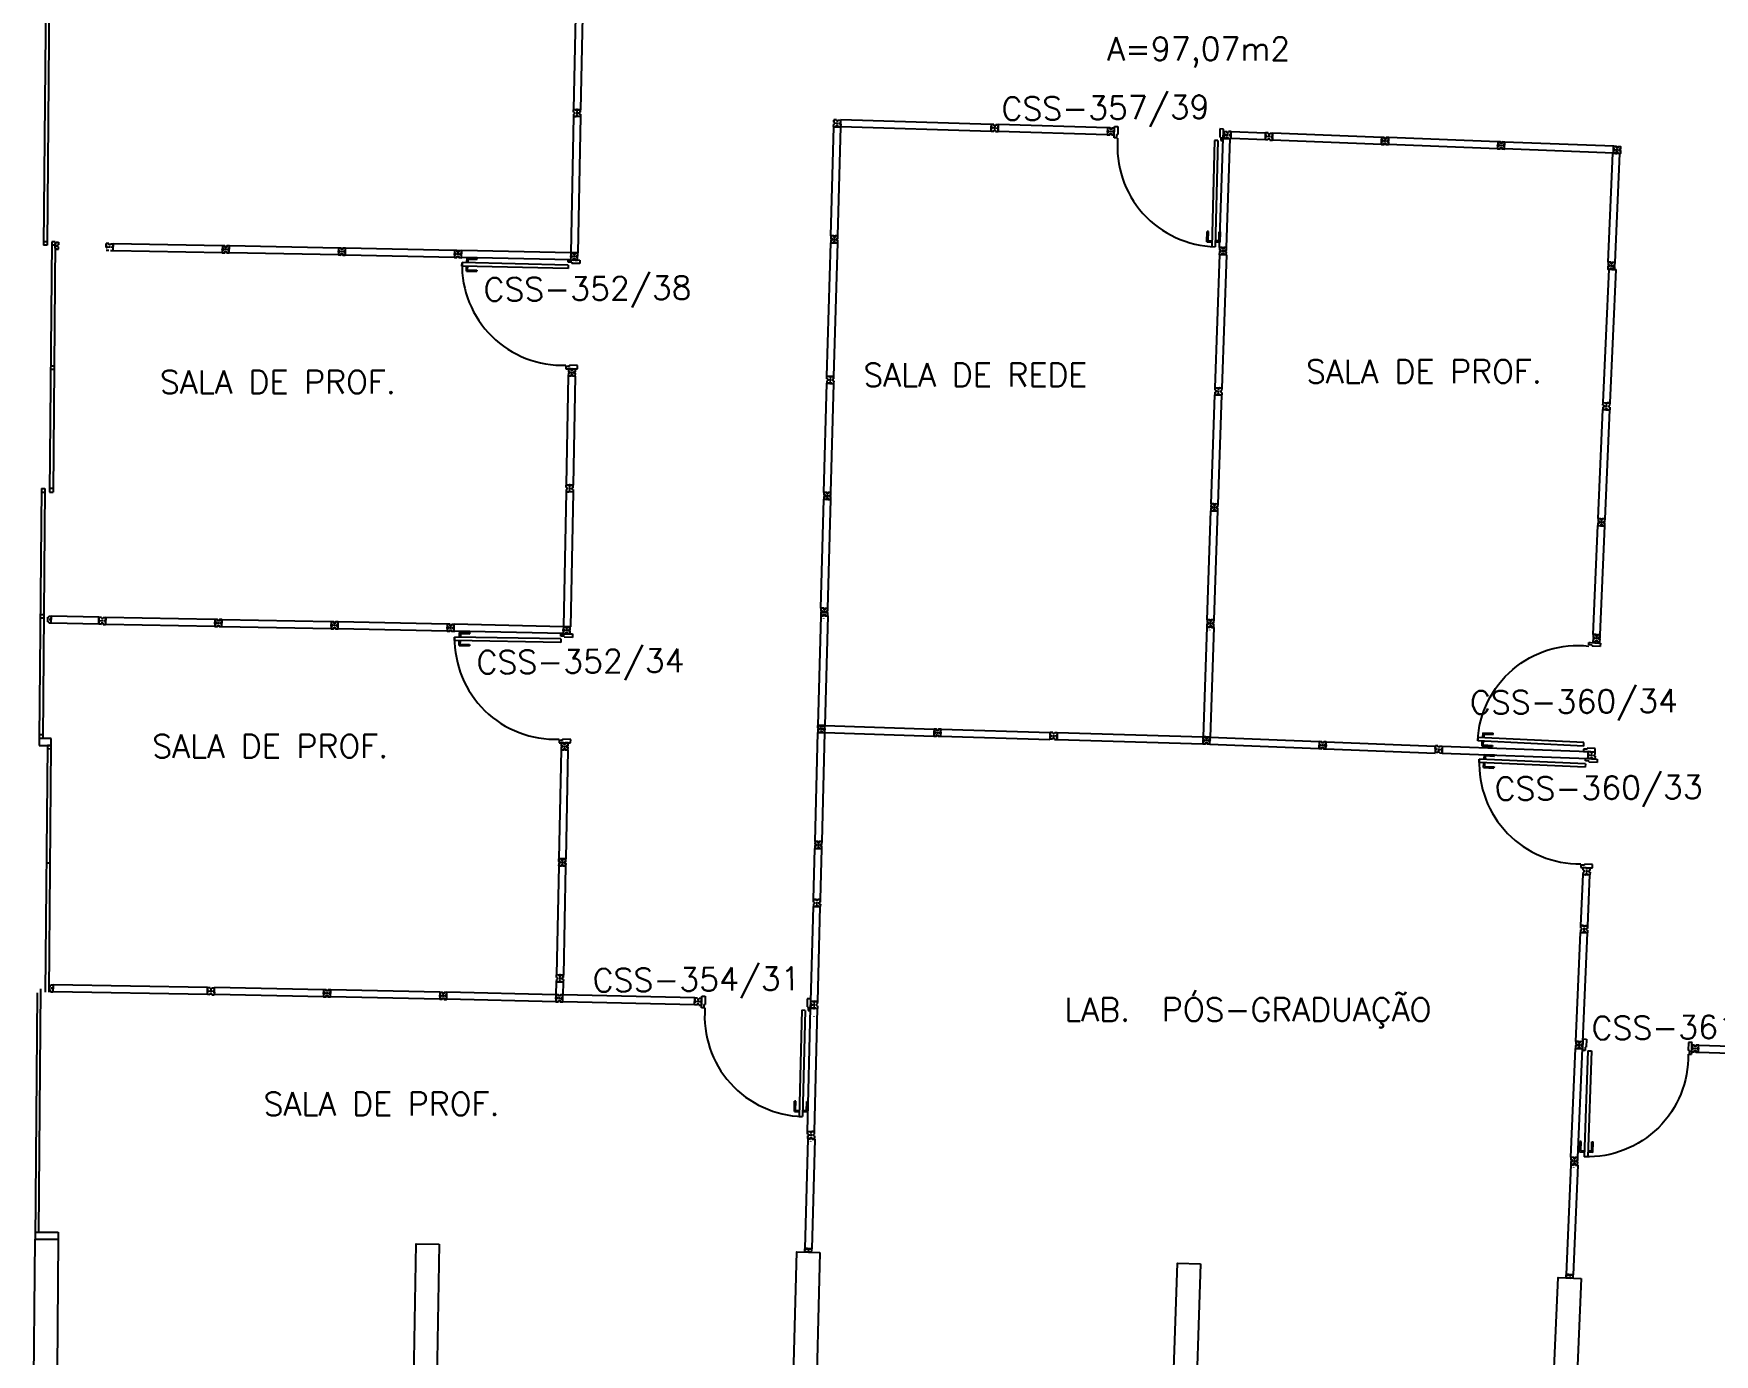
# Model space of a CAD drawing. Extents: x -152 to 150, y 325 to 437.
# Drawn here: x 3.63 to 18.11, y 384.86 to 396.24 of the extents above; entities that cross this region are included whole.
import ezdxf
from ezdxf.enums import TextEntityAlignment as Align

# ---------------------------------------------------------------- set-up
doc = ezdxf.new("R2010")
doc.units = 0
doc.header["$LTSCALE"] = 0.01
doc.header["$MEASUREMENT"] = 0
doc.layers.get('0').update_dxf_attribs({"linetype": 'CONTINUOUS'})
for name, color, linetype in [('AREA', 2, 'CONTINUOUS'), ('DIV', 2, 'CONTINUOUS'), ('ESQ', 1, 'CONTINUOUS'), ('ESTR', 3, 'CONTINUOUS'), ('TEXTO', 2, 'CONTINUOUS'), ('TEXTO-ENDEREÇO', 2, 'CONTINUOUS')]:
    doc.layers.add(name, color=color, linetype=linetype)
doc.styles.add('UNB-100', font='simplex.shx', dxfattribs={"height": 3})
doc.styles.add('UNB-100-1', font='simplex.shx', dxfattribs={"height": 0.2})

# ---------------------------------------------------------------- blocks, each defined once
blk = doc.blocks.new('PILAR-SSC')
blk.add_lwpolyline([(0.203, -42.962), (0.203, -44.462), (0.003, -44.462), (0.003, -42.962)], close=True)
blk = doc.blocks.new('DIVMT-SSC')
for p, q in [((0, 0.005), (0, -0.005)), ((0, -0.005), (0, 0.005)), ((-0.03, -0.03), (-0.03, -0.97)), ((0.006, -0.03), (-0.006, -0.03)), ((-0.005, 0), (0.005, 0)), ((0.005, 0), (-0.005, 0)), ((0.006, -0.02), (0.006, -0.03)), ((0.03, -0.03), (0.03, -0.97)), ((0.03, -0.97), (-0.03, -0.97)), ((-0.006, -0.98), (-0.006, -0.97)), ((-0.006, -0.98), (0.006, -0.98)), ((0.006, -1.001), (-0.006, -1.001)), ((0.005, -0.97), (-0.005, -0.97)), ((0, -0.994), (0, -1.007)), ((0.006, -0.98), (0.006, -0.97)), ((0, -1.02), (0, -1.021))]:
    blk.add_line(p, q)
blk.add_lwpolyline([(0.006, -0.02), (-0.006, -0.02), (0.006, -0.02), (0.006, -0.03), (0.03, -0.03), (0.03, -0.008), (0.02, -0.008), (0.02, 0.008), (0.03, 0.008), (0.03, 0.03), (0.006, 0.03), (0.006, 0.02), (-0.006, 0.02), (-0.006, 0.03), (-0.03, 0.03), (-0.03, 0.008), (-0.02, 0.008), (-0.02, -0.008), (-0.03, -0.008), (-0.03, -0.03), (-0.006, -0.03), (-0.006, -0.02), (-0.006, -0.03)])
blk = doc.blocks.new('ESQCE-SSC')
for p, q in [((0, -4.256), (0, -6.443)), ((0.03, -4.316), (0.03, -6.443)), ((0.03, -6.413), (0, -6.413)), ((0.03, -6.443), (0, -6.443)), ((0.1, -6.413), (0.07, -6.413)), ((0.07, -6.413), (0.07, -8.571)), ((0.1, -6.443), (0.07, -6.443)), ((0.1, -6.413), (0.1, -8.571)), ((0.1, -7.485), (0.07, -7.485)), ((0.1, -7.515), (0.07, -7.515)), ((0, -8.541), (0.03, -8.541)), ((0, -8.541), (0, -10.694)), ((0.03, -8.541), (0.03, -10.694)), ((0.1, -8.541), (0.07, -8.541)), ((0, -8.571), (0.03, -8.571)), ((0.07, -8.571), (0.1, -8.571)), ((0.03, -9.628), (0, -9.628)), ((0.03, -9.658), (0, -9.658)), ((0.03, -10.664), (0, -10.664)), ((0.102, -10.694), (0, -10.694)), ((0, -10.694), (0, -10.755)), ((0.03, -10.694), (0, -10.694)), ((0.102, -10.755), (0.102, -10.694)), ((0, -10.755), (0.102, -10.755)), ((0.1, -10.755), (0.07, -10.755)), ((0.07, -10.755), (0.07, -12.882)), ((0.1, -10.785), (0.07, -10.785)), ((0.1, -10.755), (0.1, -12.882)), ((0.1, -11.77), (0.07, -11.77)), ((0.03, -12.852), (0.03, -14.95)), ((0, -12.887), (0, -15.019)), ((0, -14.95), (0.2, -14.95)), ((0.2, -14.95), (0.2, -15.019))]:
    blk.add_line(p, q)
blk = doc.blocks.new('MTINI-SSC')
for p, q in [((-0.03, 0.008), (-0.03, 0.028)), ((-0.03, 0.028), (-0.008, 0.028)), ((-0.03, 0.008), (-0.02, 0.008)), ((-0.02, 0), (-0.02, 0.008)), ((-0.001, 0), (-0.02, 0)), ((-0.008, 0.019), (-0.008, 0.028)), ((0.008, 0.019), (-0.008, 0.019)), ((0.005, 0), (-0.005, 0)), ((0.02, 0), (-0.001, 0)), ((0, -0.005), (0, 0.005)), ((0.008, 0.019), (0.008, 0.028)), ((0.03, 0.028), (0.008, 0.028)), ((0.03, 0.008), (0.02, 0.008)), ((0.02, 0), (0.02, 0.008)), ((0.03, 0.008), (0.03, 0.028))]:
    blk.add_line(p, q)
blk = doc.blocks.new('PDV2D-SSC')
for p, q in [((-0.148, 0.925), (-0.108, 0.925)), ((-0.148, 0.925), (-0.148, 0.835)), ((-0.138, 0.915), (-0.108, 0.915)), ((-0.138, 0.915), (-0.138, 0.835)), ((-0.106, 0.965), (-0.076, 0.965)), ((-0.106, 0.05), (-0.106, 0.965)), ((-0.076, 0.05), (-0.076, 0.965)), ((-0.034, 0.925), (-0.074, 0.925)), ((-0.044, 0.915), (-0.074, 0.915)), ((-0.044, 0.915), (-0.044, 0.835)), ((-0.034, 0.925), (-0.034, 0.835)), ((-0.138, 0.835), (-0.148, 0.835)), ((-0.044, 0.835), (-0.034, 0.835)), ((-0.95, 0.05), (-0.97, 0.05)), ((-0.97, 0.05), (-0.97, 0.035)), ((-0.97, 0.035), (-0.97, -0.035)), ((-0.95, 0.02), (-0.95, 0.05)), ((-0.95, 0.02), (-0.94, 0.02)), ((-0.94, -0.05), (-0.94, 0.02)), ((-0.076, 0.05), (-0.106, 0.05)), ((-0.051, 0.02), (-0.061, 0.02)), ((-0.061, -0.05), (-0.061, 0.02)), ((-0.051, 0.05), (-0.031, 0.05)), ((-0.051, 0.02), (-0.051, 0.05)), ((-0.031, 0.05), (-0.031, -0.05)), ((-0.97, -0.035), (-0.97, -0.05)), ((-0.97, -0.05), (-0.94, -0.05)), ((-0.031, -0.05), (-0.061, -0.05))]:
    blk.add_line(p, q)
at = {"color": 1}
blk.add_arc((-0.076, 0.1), 0.865, 90, 183.3214, dxfattribs=at)
blk = doc.blocks.new('PDV2E-SSC')
at = {"layer": 'DIV'}
for p, q in [((0.034, 0.925), (0.034, 0.835)), ((0.034, 0.925), (0.074, 0.925)), ((0.044, 0.915), (0.044, 0.835)), ((0.044, 0.915), (0.074, 0.915)), ((0.076, 0.05), (0.076, 0.965)), ((0.106, 0.965), (0.076, 0.965)), ((0.106, 0.05), (0.106, 0.965)), ((0.148, 0.925), (0.108, 0.925)), ((0.138, 0.915), (0.108, 0.915)), ((0.138, 0.915), (0.138, 0.835)), ((0.148, 0.925), (0.148, 0.835)), ((0.044, 0.835), (0.034, 0.835)), ((0.138, 0.835), (0.148, 0.835)), ((0.031, 0.05), (0.031, -0.05)), ((0.051, 0.05), (0.031, 0.05)), ((0.051, 0.02), (0.051, 0.05)), ((0.051, 0.02), (0.061, 0.02)), ((0.061, -0.05), (0.061, 0.02)), ((0.076, 0.05), (0.106, 0.05)), ((0.95, 0.02), (0.94, 0.02)), ((0.94, -0.05), (0.94, 0.02)), ((0.95, 0.02), (0.95, 0.05)), ((0.95, 0.05), (0.97, 0.05)), ((0.97, 0.05), (0.97, 0.035)), ((0.97, 0.035), (0.97, -0.035)), ((0.031, -0.05), (0.061, -0.05)), ((0.97, -0.05), (0.94, -0.05)), ((0.97, -0.035), (0.97, -0.05))]:
    blk.add_line(p, q, dxfattribs=at)
at = {"layer": 'DIV', "color": 1}
blk.add_arc((0.076, 0.1), 0.865, 356.6786, 90, dxfattribs=at)
blk = doc.blocks.new('DIVINI-SSC')
for p, q in [((-0.02, 0), (-0.02, -0.008)), ((-0.02, 0), (0.001, 0)), ((-0.005, 0), (0.005, 0)), ((0, 0.005), (0, -0.005)), ((0.001, 0), (0.02, 0)), ((-0.03, -0.008), (-0.02, -0.008)), ((-0.03, -0.008), (-0.03, -0.028)), ((-0.03, -0.028), (-0.008, -0.028)), ((-0.03, -0.03), (0.03, -0.03)), ((-0.03, -0.975), (-0.03, -0.03)), ((-0.009, -0.03), (-0.027, -0.03)), ((-0.008, -0.019), (0.008, -0.019)), ((-0.008, -0.019), (-0.008, -0.028)), ((-0.006, -0.021), (-0.006, -0.03)), ((0.006, -0.021), (-0.006, -0.021)), ((-0.006, -0.023), (-0.006, -0.027)), ((-0.004, -0.021), (0.004, -0.021)), ((0.006, -0.021), (0.006, -0.03)), ((0.006, -0.023), (0.006, -0.027)), ((0.008, -0.019), (0.008, -0.028)), ((0.03, -0.028), (0.008, -0.028)), ((0.009, -0.03), (0.027, -0.03)), ((0.02, 0), (0.02, -0.008)), ((0.03, -0.008), (0.02, -0.008)), ((0.03, -0.008), (0.03, -0.028)), ((0.03, -0.975), (0.03, -0.03)), ((-0.03, -0.975), (0.03, -0.975)), ((-0.009, -0.975), (-0.027, -0.975)), ((-0.006, -0.985), (-0.006, -0.975)), ((0.006, -0.985), (-0.006, -0.985)), ((0.006, -1.01), (-0.006, -1.01)), ((0, -0.985), (0, -0.988)), ((0, -1.003), (0, -1.018)), ((0.004, -0.951), (0.004, -0.953)), ((0.006, -0.985), (0.006, -0.975)), ((0.03, -0.975), (0.009, -0.975)), ((0.009, -0.975), (0.027, -0.975))]:
    blk.add_line(p, q)
blk = doc.blocks.new('MTT-SSC')
for p, q in [((-0.006, 0.03), (-0.03, 0.03)), ((-0.03, 0.008), (-0.03, 0.03)), ((-0.03, 0.008), (-0.02, 0.008)), ((-0.02, -0.008), (-0.02, 0.008)), ((-0.006, 0.0205), (-0.006, 0.03)), ((0.006, 0.0205), (-0.006, 0.0205)), ((0.0051, 0), (-0.0051, 0)), ((-0.0051, 0), (0.0051, 0)), ((0, -0.0051), (0, 0.0051)), ((0, 0.0051), (0, -0.0051)), ((0.006, 0.0205), (0.006, 0.03)), ((0.006, 0.03), (0.03, 0.03)), ((0.02, -0.008), (0.02, 0.008)), ((0.03, 0.008), (0.02, 0.008)), ((0.03, 0.008), (0.03, 0.03)), ((-0.03, -0.008), (-0.02, -0.008)), ((-0.03, -0.008), (-0.03, -0.03)), ((-0.03, -0.03), (-0.006, -0.03)), ((-0.03, -0.03), (-0.009, -0.03)), ((-0.009, -0.03), (-0.027, -0.03)), ((-0.006, -0.0205), (-0.006, -0.03)), ((-0.006, -0.0205), (-0.006, -0.03)), ((0.006, -0.0205), (-0.006, -0.0205)), ((-0.006, -0.0205), (0.006, -0.0205)), ((0.006, -0.0205), (0.006, -0.03)), ((0.006, -0.0205), (0.006, -0.03)), ((0.03, -0.03), (0.006, -0.03)), ((0.03, -0.008), (0.02, -0.008)), ((0.03, -0.008), (0.03, -0.03))]:
    blk.add_line(p, q)
blk = doc.blocks.new('MDIVMT-SSC')
for p, q in [((-0.03, 0.03), (-0.03, 0.006)), ((-0.008, 0.03), (-0.03, 0.03)), ((-0.0185, 0.006), (-0.03, 0.006)), ((-0.0185, -0.006), (-0.0185, 0.006)), ((-0.008, 0.03), (-0.008, 0.02)), ((-0.008, 0.02), (0.008, 0.02)), ((-0.0051, 0), (0.0051, 0)), ((-0.0051, 0), (0.0051, 0)), ((0, -0.0051), (0, 0.0051)), ((0, -0.0051), (0, 0.0051)), ((0.008, 0.03), (0.008, 0.02)), ((0.008, 0.03), (0.03, 0.03)), ((0.0205, 0.006), (0.03, 0.006)), ((0.0205, -0.006), (0.0205, 0.006)), ((0.0205, 0.006), (0.03, 0.006)), ((0.0205, -0.006), (0.0205, 0.006)), ((0.03, 0.03), (0.03, -0.03)), ((0.03, 0.03), (0.47, 0.03)), ((0.03, 0.006), (0.03, 0.03)), ((0.03, 0.009), (0.03, 0.027)), ((0.03, 0.005), (0.03, -0.005)), ((0.47, 0.03), (0.47, -0.03)), ((0.4795, 0.006), (0.47, 0.006)), ((0.47, 0.005), (0.47, -0.005)), ((0.4795, -0.006), (0.4795, 0.006)), ((0.4949, 0), (0.5051, 0)), ((0.5051, 0), (0.4949, 0)), ((0.5, -0.0051), (0.5, 0.0051)), ((-0.0185, -0.006), (-0.03, -0.006)), ((-0.03, -0.03), (-0.03, -0.006)), ((-0.008, -0.03), (-0.03, -0.03)), ((-0.008, -0.03), (-0.008, -0.02)), ((-0.008, -0.02), (0.008, -0.02)), ((0.008, -0.03), (0.008, -0.02)), ((0.008, -0.03), (0.03, -0.03)), ((0.0205, -0.006), (0.03, -0.006)), ((0.0205, -0.006), (0.03, -0.006)), ((0.03, -0.006), (0.03, -0.03)), ((0.03, -0.03), (0.03, -0.009)), ((0.03, -0.009), (0.03, -0.027)), ((0.03, -0.03), (0.47, -0.03)), ((0.4795, -0.006), (0.47, -0.006))]:
    blk.add_line(p, q)
blk = doc.blocks.new('A$C73356FFD')
at = {"layer": 'DIV'}
for p, q in [((0.025, 0.03), (0.035, 0.03)), ((0.035, 0.03), (0.025, 0.03)), ((0.03, 0.025), (0.03, 0.035)), ((0.03, 0.035), (0.03, 0.025))]:
    blk.add_line(p, q, dxfattribs=at)
blk.add_lwpolyline([(0.009, 0.036), (0, 0.036), (0, 0.06), (0.022, 0.06), (0.022, 0.05), (0.038, 0.05), (0.038, 0.06), (0.06, 0.06), (0.06, 0.036), (0.05, 0.036), (0.05, 0.024), (0.06, 0.024), (0.06, 0), (0.038, 0), (0.038, 0.01), (0.022, 0.01), (0.022, 0), (0, 0), (0, 0.024), (0.009, 0.024)], close=True, dxfattribs=at)
blk = doc.blocks.new('A$C265F004B')
at = {"linetype": 'Continuous'}
blk.add_blockref('A$C73356FFD', (0, 0), dxfattribs=at)
blk = doc.blocks.new('DIV-SSC')
for p, q in [((-0.005, 0), (0.005, 0)), ((0, 0.005), (0, -0.005)), ((-0.03, -0.03), (-0.03, -0.97)), ((0.03, -0.03), (-0.03, -0.03)), ((-0.03, -0.03), (-0.009, -0.03)), ((-0.009, -0.03), (-0.027, -0.03)), ((-0.006, -0.02), (0.006, -0.02)), ((-0.006, -0.02), (-0.006, -0.03)), ((-0.005, -0.022), (0.005, -0.022)), ((-0.005, -0.022), (-0.005, -0.029)), ((0.005, -0.029), (-0.005, -0.029)), ((0.005, -0.03), (-0.005, -0.03)), ((0.005, -0.022), (0.005, -0.029)), ((0.006, -0.02), (0.006, -0.03)), ((0.03, -0.03), (0.03, -0.97)), ((0.03, -0.97), (-0.03, -0.97)), ((0.007, -0.999), (-0.007, -0.999)), ((-0.006, -0.98), (-0.006, -0.97)), ((-0.006, -0.98), (0.006, -0.98)), ((0.005, -0.97), (-0.005, -0.97)), ((0, -0.991), (0, -1.006)), ((0.006, -0.98), (0.006, -0.97))]:
    blk.add_line(p, q)

msp = doc.modelspace()

# ---------------------------------------------------------------- linework, layer by layer
at = {"layer": 'DIV'}
for p, q in [((8.306, 395.587), (8.282, 395.587)), ((8.282, 395.565), (8.282, 395.587)), ((8.282, 395.565), (8.292, 395.565)), ((8.282, 395.549), (8.292, 395.549)), ((8.282, 395.549), (8.282, 395.527)), ((8.292, 395.549), (8.292, 395.565)), ((8.306, 395.577), (8.306, 395.587)), ((8.318, 395.577), (8.306, 395.577)), ((8.317, 395.557), (8.307, 395.557)), ((8.307, 395.557), (8.317, 395.557)), ((8.312, 395.552), (8.312, 395.562)), ((8.312, 395.562), (8.312, 395.552)), ((8.318, 395.577), (8.318, 395.587)), ((8.318, 395.587), (8.342, 395.587)), ((8.332, 395.549), (8.332, 395.565)), ((8.342, 395.565), (8.332, 395.565)), ((8.342, 395.549), (8.332, 395.549)), ((8.342, 395.565), (8.342, 395.587)), ((8.342, 395.549), (8.342, 395.527)), ((8.282, 395.527), (8.258, 394.354)), ((8.282, 395.527), (8.306, 395.527)), ((8.342, 395.527), (8.282, 395.527)), ((8.282, 395.527), (8.303, 395.527)), ((8.303, 395.527), (8.285, 395.527)), ((8.318, 395.536), (8.306, 395.536)), ((8.306, 395.536), (8.306, 395.527)), ((8.306, 395.536), (8.318, 395.536)), ((8.306, 395.536), (8.306, 395.527)), ((8.317, 395.527), (8.307, 395.527)), ((8.318, 395.536), (8.318, 395.527)), ((8.318, 395.536), (8.318, 395.527)), ((8.342, 395.527), (8.318, 395.527)), ((8.342, 395.527), (8.318, 394.353)), ((10.561, 395.469), (10.547, 395.47)), ((10.554, 395.463), (10.554, 395.476)), ((10.575, 395.475), (10.585, 395.475)), ((10.575, 395.475), (10.575, 395.463)), ((10.575, 395.463), (10.585, 395.463)), ((10.584, 395.439), (10.586, 395.499)), ((11.88, 395.4), (10.584, 395.439)), ((10.585, 395.464), (10.585, 395.474)), ((11.882, 395.46), (10.586, 395.499)), ((11.88, 395.4), (11.882, 395.46)), ((11.88, 395.4), (11.881, 395.424)), ((11.882, 395.46), (11.881, 395.436)), ((11.882, 395.46), (11.881, 395.439)), ((11.881, 395.439), (11.882, 395.457)), ((11.891, 395.436), (11.881, 395.436)), ((11.891, 395.436), (11.881, 395.436)), ((11.881, 395.425), (11.881, 395.435)), ((11.89, 395.424), (11.881, 395.424)), ((11.89, 395.424), (11.881, 395.424)), ((11.904, 395.459), (11.882, 395.46)), ((11.89, 395.424), (11.891, 395.436)), ((11.891, 395.436), (11.89, 395.424)), ((11.902, 395.409), (11.918, 395.409)), ((11.902, 395.399), (11.902, 395.409)), ((11.904, 395.459), (11.903, 395.449)), ((11.903, 395.449), (11.919, 395.449)), ((11.906, 395.429), (11.916, 395.429)), ((11.916, 395.429), (11.906, 395.429)), ((11.911, 395.424), (11.911, 395.434)), ((11.911, 395.434), (11.911, 395.424)), ((11.918, 395.399), (11.918, 395.409)), ((11.92, 395.459), (11.919, 395.449)), ((11.92, 395.459), (11.942, 395.458)), ((11.931, 395.422), (11.932, 395.434)), ((11.931, 395.422), (11.941, 395.422)), ((11.932, 395.434), (11.941, 395.434)), ((11.941, 395.422), (11.94, 395.398)), ((11.941, 395.434), (11.942, 395.458)), ((11.902, 395.399), (11.88, 395.4)), ((11.918, 395.399), (11.94, 395.398)), ((13.923, 395.369), (13.91, 395.369)), ((13.916, 395.363), (13.917, 395.375)), ((13.938, 395.374), (13.937, 395.362)), ((13.937, 395.362), (13.947, 395.362)), ((13.938, 395.374), (13.947, 395.374)), ((13.946, 395.338), (13.948, 395.398)), ((14.242, 395.327), (13.946, 395.338)), ((13.947, 395.363), (13.947, 395.373)), ((13.948, 395.398), (14.244, 395.386)), ((14.242, 395.327), (14.244, 395.386)), ((14.242, 395.327), (14.243, 395.351)), ((14.264, 395.326), (14.242, 395.327)), ((14.244, 395.386), (14.243, 395.366)), ((14.244, 395.386), (14.243, 395.363)), ((14.243, 395.366), (14.244, 395.383)), ((14.253, 395.362), (14.243, 395.363)), ((14.253, 395.362), (14.243, 395.363)), ((14.243, 395.352), (14.243, 395.362)), ((14.252, 395.35), (14.243, 395.351)), ((14.252, 395.35), (14.243, 395.351)), ((14.266, 395.386), (14.244, 395.386)), ((14.253, 395.362), (14.252, 395.35)), ((14.252, 395.35), (14.253, 395.362)), ((14.264, 395.326), (14.264, 395.336)), ((14.264, 395.336), (14.28, 395.335)), ((14.266, 395.386), (14.266, 395.376)), ((14.266, 395.376), (14.282, 395.375)), ((14.278, 395.355), (14.268, 395.356)), ((14.268, 395.356), (14.278, 395.355)), ((14.273, 395.36), (14.273, 395.35)), ((14.273, 395.35), (14.273, 395.36)), ((14.28, 395.325), (14.28, 395.335)), ((14.28, 395.325), (14.302, 395.324)), ((14.282, 395.385), (14.304, 395.384)), ((14.282, 395.385), (14.282, 395.375)), ((14.293, 395.349), (14.294, 395.361)), ((14.293, 395.349), (14.303, 395.348)), ((14.294, 395.361), (14.303, 395.36)), ((14.303, 395.348), (14.302, 395.324)), ((14.303, 395.36), (14.304, 395.384)), ((15.242, 395.288), (15.244, 395.348)), ((15.252, 395.312), (15.242, 395.312)), ((15.242, 395.288), (15.242, 395.312)), ((15.252, 395.312), (15.242, 395.312)), ((15.264, 395.288), (15.242, 395.288)), ((15.244, 395.348), (15.243, 395.327)), ((15.244, 395.348), (15.243, 395.324)), ((15.243, 395.327), (15.244, 395.345)), ((15.252, 395.324), (15.243, 395.324)), ((15.252, 395.324), (15.243, 395.324)), ((15.243, 395.313), (15.243, 395.323)), ((15.266, 395.348), (15.244, 395.348)), ((15.252, 395.324), (15.252, 395.312)), ((15.252, 395.312), (15.252, 395.324)), ((15.264, 395.288), (15.264, 395.298)), ((15.264, 395.298), (15.28, 395.297)), ((15.266, 395.348), (15.265, 395.338)), ((15.265, 395.338), (15.281, 395.337)), ((15.278, 395.317), (15.268, 395.317)), ((15.268, 395.317), (15.278, 395.317)), ((15.273, 395.322), (15.273, 395.312)), ((15.273, 395.312), (15.273, 395.322)), ((15.28, 395.287), (15.28, 395.297)), ((15.28, 395.287), (15.302, 395.286)), ((15.282, 395.347), (15.281, 395.337)), ((15.282, 395.347), (15.304, 395.346)), ((15.293, 395.322), (15.303, 395.322)), ((15.293, 395.31), (15.293, 395.322)), ((15.293, 395.31), (15.302, 395.31)), ((15.302, 395.31), (15.302, 395.286)), ((15.303, 395.322), (15.304, 395.346)), ((4.256, 394.409), (4.257, 394.433)), ((4.257, 394.433), (4.256, 394.412)), ((4.266, 394.409), (4.256, 394.409)), ((4.266, 394.409), (4.256, 394.409)), ((4.256, 394.398), (4.256, 394.408)), ((4.266, 394.397), (4.256, 394.397)), ((4.279, 394.433), (4.257, 394.433)), ((4.266, 394.409), (4.266, 394.397)), ((4.266, 394.409), (4.266, 394.397)), ((4.279, 394.433), (4.279, 394.423)), ((4.295, 394.422), (4.279, 394.423)), ((4.291, 394.402), (4.281, 394.403)), ((4.286, 394.408), (4.286, 394.397)), ((4.295, 394.432), (4.317, 394.432)), ((4.295, 394.432), (4.295, 394.422)), ((4.305, 394.408), (4.305, 394.396)), ((4.305, 394.408), (4.316, 394.408)), ((4.317, 394.432), (4.316, 394.408)), ((4.316, 394.372), (4.316, 394.396)), ((10.465, 393.289), (10.498, 394.439)), ((10.498, 394.439), (10.558, 394.438)), ((10.522, 394.469), (10.535, 394.469)), ((10.522, 394.448), (10.522, 394.439)), ((10.534, 394.448), (10.522, 394.448)), ((10.523, 394.439), (10.533, 394.438)), ((10.525, 393.288), (10.558, 394.438)), ((10.528, 394.462), (10.529, 394.476)), ((10.529, 394.488), (10.529, 394.489)), ((10.534, 394.448), (10.534, 394.438)), ((4.278, 394.373), (4.256, 394.373)), ((4.294, 394.372), (4.316, 394.372)), ((8.318, 394.353), (8.258, 394.354)), ((8.282, 394.344), (8.282, 394.353)), ((8.282, 394.344), (8.294, 394.344)), ((8.294, 394.323), (8.282, 394.323)), ((8.293, 394.353), (8.283, 394.353)), ((8.288, 394.33), (8.288, 394.316)), ((8.288, 394.304), (8.288, 394.302)), ((8.294, 394.344), (8.294, 394.353)), ((13.809, 393.19), (13.851, 394.34)), ((13.851, 394.34), (13.911, 394.337)), ((13.869, 393.188), (13.911, 394.337)), ((13.875, 394.348), (13.875, 394.339)), ((13.887, 394.348), (13.875, 394.348)), ((13.876, 394.369), (13.888, 394.369)), ((13.876, 394.339), (13.886, 394.338)), ((13.882, 394.362), (13.882, 394.376)), ((13.883, 394.388), (13.883, 394.389)), ((13.887, 394.348), (13.887, 394.338)), ((17.235, 394.234), (17.235, 394.247)), ((17.236, 394.26), (17.236, 394.261)), ((17.151, 393.062), (17.204, 394.211)), ((17.204, 394.211), (17.264, 394.209)), ((17.211, 393.06), (17.264, 394.209)), ((17.228, 394.22), (17.228, 394.21)), ((17.24, 394.219), (17.228, 394.22)), ((17.229, 394.241), (17.241, 394.24)), ((17.229, 394.21), (17.239, 394.21)), ((17.24, 394.219), (17.24, 394.21)), ((10.464, 393.251), (10.463, 393.23)), ((10.464, 393.267), (10.465, 393.289)), ((10.464, 393.267), (10.474, 393.267)), ((10.464, 393.251), (10.474, 393.251)), ((10.465, 393.289), (10.489, 393.289)), ((10.465, 393.289), (10.525, 393.288)), ((10.474, 393.267), (10.474, 393.251)), ((10.488, 393.238), (10.487, 393.229)), ((10.488, 393.238), (10.5, 393.238)), ((10.489, 393.279), (10.489, 393.289)), ((10.489, 393.279), (10.489, 393.289)), ((10.489, 393.279), (10.501, 393.279)), ((10.501, 393.279), (10.489, 393.279)), ((10.489, 393.259), (10.499, 393.259)), ((10.499, 393.259), (10.489, 393.259)), ((10.49, 393.289), (10.5, 393.289)), ((10.494, 393.264), (10.494, 393.254)), ((10.494, 393.254), (10.494, 393.264)), ((10.5, 393.238), (10.499, 393.228)), ((10.501, 393.279), (10.501, 393.288)), ((10.525, 393.288), (10.501, 393.288)), ((10.501, 393.279), (10.501, 393.288)), ((10.504, 393.288), (10.522, 393.288)), ((10.525, 393.288), (10.504, 393.288)), ((10.524, 393.266), (10.514, 393.266)), ((10.514, 393.266), (10.514, 393.25)), ((10.524, 393.25), (10.514, 393.25)), ((10.524, 393.25), (10.523, 393.228)), ((10.524, 393.266), (10.525, 393.288)), ((10.487, 393.229), (10.463, 393.23)), ((10.499, 393.228), (10.523, 393.228)), ((13.807, 393.152), (13.806, 393.13)), ((13.83, 393.129), (13.806, 393.13)), ((13.807, 393.152), (13.817, 393.152)), ((13.808, 393.168), (13.809, 393.19)), ((13.808, 393.168), (13.818, 393.168)), ((13.809, 393.19), (13.869, 393.188)), ((13.809, 393.19), (13.833, 393.189)), ((13.818, 393.168), (13.817, 393.152)), ((13.831, 393.139), (13.83, 393.129)), ((13.831, 393.139), (13.843, 393.138)), ((13.832, 393.18), (13.833, 393.189)), ((13.832, 393.18), (13.833, 393.189)), ((13.844, 393.179), (13.832, 393.18)), ((13.832, 393.18), (13.844, 393.179)), ((13.843, 393.159), (13.832, 393.159)), ((13.832, 393.159), (13.843, 393.159)), ((13.834, 393.189), (13.844, 393.189)), ((13.837, 393.154), (13.838, 393.164)), ((13.838, 393.164), (13.837, 393.154)), ((13.843, 393.138), (13.842, 393.129)), ((13.842, 393.129), (13.866, 393.128)), ((13.844, 393.179), (13.845, 393.189)), ((13.844, 393.179), (13.845, 393.189)), ((13.869, 393.188), (13.845, 393.189)), ((13.869, 393.188), (13.848, 393.189)), ((13.848, 393.189), (13.866, 393.188)), ((13.858, 393.166), (13.857, 393.15)), ((13.867, 393.15), (13.857, 393.15)), ((13.868, 393.166), (13.858, 393.166)), ((13.867, 393.15), (13.866, 393.128)), ((13.868, 393.166), (13.869, 393.188)), ((17.15, 393.024), (17.149, 393.002)), ((17.173, 393.001), (17.149, 393.002)), ((17.15, 393.04), (17.151, 393.062)), ((17.15, 393.04), (17.16, 393.04)), ((17.15, 393.024), (17.16, 393.024)), ((17.151, 393.062), (17.211, 393.06)), ((17.151, 393.062), (17.175, 393.061)), ((17.16, 393.04), (17.16, 393.024)), ((17.173, 393.011), (17.173, 393.001)), ((17.173, 393.011), (17.185, 393.01)), ((17.175, 393.052), (17.175, 393.061)), ((17.175, 393.052), (17.175, 393.061)), ((17.187, 393.051), (17.175, 393.052)), ((17.175, 393.052), (17.187, 393.051)), ((17.185, 393.031), (17.175, 393.031)), ((17.175, 393.031), (17.185, 393.031)), ((17.176, 393.061), (17.186, 393.061)), ((17.18, 393.026), (17.18, 393.036)), ((17.18, 393.036), (17.18, 393.026)), ((17.185, 393.01), (17.185, 393.001)), ((17.185, 393.001), (17.209, 393)), ((17.187, 393.051), (17.187, 393.061)), ((17.211, 393.06), (17.187, 393.061)), ((17.187, 393.051), (17.187, 393.061)), ((17.211, 393.06), (17.19, 393.06)), ((17.19, 393.06), (17.208, 393.06)), ((17.2, 393.038), (17.2, 393.022)), ((17.21, 393.038), (17.2, 393.038)), ((17.21, 393.022), (17.2, 393.022)), ((17.21, 393.022), (17.209, 393)), ((17.21, 393.038), (17.211, 393.06)), ((8.218, 392.292), (8.195, 391.131)), ((8.218, 392.33), (8.219, 392.352)), ((8.218, 392.33), (8.228, 392.33)), ((8.218, 392.314), (8.228, 392.314)), ((8.218, 392.314), (8.218, 392.292)), ((8.218, 392.292), (8.242, 392.292)), ((8.278, 392.291), (8.218, 392.292)), ((8.218, 392.292), (8.239, 392.292)), ((8.243, 392.352), (8.219, 392.352)), ((8.239, 392.292), (8.221, 392.292)), ((8.228, 392.314), (8.228, 392.33)), ((8.254, 392.301), (8.242, 392.301)), ((8.242, 392.301), (8.242, 392.292)), ((8.242, 392.301), (8.254, 392.301)), ((8.242, 392.301), (8.242, 392.292)), ((8.243, 392.342), (8.243, 392.352)), ((8.255, 392.342), (8.243, 392.342)), ((8.253, 392.322), (8.243, 392.322)), ((8.243, 392.322), (8.253, 392.322)), ((8.253, 392.292), (8.243, 392.292)), ((8.248, 392.317), (8.248, 392.327)), ((8.248, 392.327), (8.248, 392.317)), ((8.254, 392.301), (8.254, 392.292)), ((8.254, 392.301), (8.254, 392.292)), ((8.278, 392.291), (8.254, 392.292)), ((8.255, 392.342), (8.255, 392.352)), ((8.255, 392.352), (8.279, 392.351)), ((8.278, 392.291), (8.255, 391.13)), ((8.268, 392.313), (8.268, 392.329)), ((8.278, 392.329), (8.268, 392.329)), ((8.278, 392.313), (8.268, 392.313)), ((8.278, 392.329), (8.279, 392.351)), ((8.278, 392.313), (8.278, 392.291)), ((3.783, 391.162), (3.785, 391.222)), ((4.193, 391.212), (3.785, 391.222)), ((4.192, 391.152), (4.193, 391.212)), ((4.193, 391.212), (4.193, 391.191)), ((4.193, 391.188), (4.193, 391.212)), ((4.215, 391.211), (4.193, 391.212)), ((4.193, 391.191), (4.193, 391.209)), ((4.215, 391.211), (4.215, 391.201)), ((4.231, 391.211), (4.231, 391.201)), ((4.231, 391.211), (4.253, 391.21)), ((4.253, 391.21), (4.253, 391.186)), ((3.775, 391.198), (3.774, 391.186)), ((3.774, 391.186), (3.784, 391.186)), ((3.775, 391.198), (3.784, 391.198)), ((4.192, 391.152), (3.783, 391.162)), ((3.784, 391.187), (3.784, 391.197)), ((4.193, 391.176), (4.192, 391.152)), ((4.193, 391.173), (4.192, 391.155)), ((4.214, 391.151), (4.192, 391.152)), ((4.202, 391.188), (4.193, 391.188)), ((4.202, 391.188), (4.193, 391.188)), ((4.193, 391.177), (4.193, 391.187)), ((4.202, 391.176), (4.193, 391.176)), ((4.202, 391.176), (4.193, 391.176)), ((4.202, 391.188), (4.202, 391.176)), ((4.202, 391.188), (4.202, 391.176)), ((4.214, 391.151), (4.214, 391.161)), ((4.23, 391.161), (4.214, 391.161)), ((4.231, 391.201), (4.215, 391.201)), ((4.228, 391.181), (4.218, 391.181)), ((4.228, 391.181), (4.218, 391.181)), ((4.223, 391.186), (4.223, 391.176)), ((4.223, 391.186), (4.223, 391.176)), ((4.23, 391.151), (4.23, 391.161)), ((4.23, 391.151), (4.252, 391.15)), ((4.241, 391.187), (4.253, 391.186)), ((4.241, 391.187), (4.241, 391.175)), ((4.241, 391.175), (4.253, 391.174)), ((4.252, 391.15), (4.253, 391.174)), ((8.255, 391.13), (8.195, 391.131)), ((8.231, 391.1), (8.218, 391.1)), ((8.219, 391.121), (8.219, 391.13)), ((8.219, 391.121), (8.231, 391.121)), ((8.23, 391.13), (8.22, 391.13)), ((8.225, 391.107), (8.224, 391.093)), ((8.224, 391.081), (8.224, 391.08)), ((8.231, 391.121), (8.231, 391.13)), ((12.388, 390.196), (12.389, 390.22)), ((12.397, 390.196), (12.388, 390.196)), ((12.411, 390.22), (12.389, 390.22)), ((12.397, 390.196), (12.397, 390.184)), ((12.411, 390.22), (12.41, 390.21)), ((12.426, 390.209), (12.41, 390.21)), ((12.418, 390.194), (12.417, 390.184)), ((12.417, 390.184), (12.418, 390.194)), ((12.427, 390.219), (12.426, 390.209)), ((12.427, 390.219), (12.449, 390.218)), ((12.438, 390.195), (12.438, 390.183)), ((12.438, 390.195), (12.448, 390.194)), ((12.438, 390.183), (12.438, 390.195)), ((12.438, 390.195), (12.448, 390.194)), ((12.449, 390.218), (12.447, 390.158)), ((12.448, 390.193), (12.447, 390.183)), ((12.449, 390.218), (12.448, 390.194)), ((12.449, 390.218), (13.705, 390.181)), ((12.397, 390.184), (12.387, 390.184)), ((12.387, 390.184), (12.387, 390.16)), ((12.409, 390.16), (12.387, 390.16)), ((12.425, 390.169), (12.409, 390.17)), ((12.409, 390.16), (12.409, 390.17)), ((12.423, 390.189), (12.413, 390.19)), ((12.413, 390.19), (12.423, 390.189)), ((12.425, 390.159), (12.425, 390.169)), ((12.425, 390.159), (12.447, 390.158)), ((12.438, 390.183), (12.447, 390.182)), ((12.438, 390.183), (12.447, 390.182)), ((12.447, 390.158), (12.447, 390.182)), ((12.447, 390.179), (12.447, 390.161)), ((12.447, 390.158), (12.447, 390.179)), ((12.447, 390.158), (13.703, 390.121)), ((13.705, 390.181), (13.703, 390.121)), ((13.705, 390.156), (13.704, 390.146)), ((13.714, 390.145), (13.704, 390.145)), ((13.714, 390.157), (13.705, 390.157)), ((13.714, 390.145), (13.714, 390.157)), ((13.728, 390.15), (13.742, 390.15)), ((13.735, 390.157), (13.735, 390.144)), ((13.754, 390.15), (13.755, 390.149)), ((15.705, 390.069), (15.704, 390.045)), ((15.705, 390.081), (15.706, 390.105)), ((15.715, 390.08), (15.705, 390.081)), ((15.714, 390.068), (15.705, 390.069)), ((15.728, 390.104), (15.706, 390.105)), ((15.715, 390.08), (15.714, 390.068)), ((15.726, 390.044), (15.726, 390.054)), ((15.742, 390.053), (15.726, 390.054)), ((15.728, 390.104), (15.728, 390.094)), ((15.744, 390.093), (15.728, 390.094)), ((15.73, 390.074), (15.74, 390.073)), ((15.74, 390.073), (15.73, 390.074)), ((15.735, 390.068), (15.735, 390.079)), ((15.735, 390.079), (15.735, 390.068)), ((15.742, 390.043), (15.742, 390.053)), ((15.744, 390.103), (15.766, 390.102)), ((15.744, 390.103), (15.744, 390.093)), ((15.755, 390.067), (15.756, 390.079)), ((15.756, 390.079), (15.755, 390.067)), ((15.755, 390.067), (15.765, 390.066)), ((15.755, 390.067), (15.765, 390.066)), ((15.756, 390.079), (15.765, 390.078)), ((15.756, 390.079), (15.765, 390.078)), ((15.766, 390.102), (15.764, 390.042)), ((15.764, 390.042), (15.765, 390.066)), ((15.764, 390.042), (15.764, 390.063)), ((15.764, 390.063), (15.764, 390.045)), ((15.766, 390.102), (15.765, 390.078)), ((15.765, 390.077), (15.765, 390.067)), ((15.766, 390.102), (17.022, 390.054)), ((17.022, 390.054), (17.02, 389.994)), ((15.726, 390.044), (15.704, 390.045)), ((15.742, 390.043), (15.764, 390.042)), ((15.764, 390.042), (17.02, 389.994)), ((17.031, 390.03), (17.021, 390.03)), ((17.021, 390.029), (17.021, 390.019)), ((17.03, 390.018), (17.021, 390.018)), ((17.03, 390.018), (17.031, 390.03)), ((17.045, 390.023), (17.058, 390.023)), ((17.052, 390.029), (17.052, 390.017)), ((17.071, 390.022), (17.072, 390.022)), ((8.155, 389.091), (8.154, 389.069)), ((8.154, 389.069), (8.178, 389.069)), ((8.214, 389.068), (8.154, 389.069)), ((8.154, 389.069), (8.175, 389.069)), ((8.179, 389.129), (8.155, 389.129)), ((8.155, 389.107), (8.155, 389.129)), ((8.155, 389.107), (8.165, 389.107)), ((8.155, 389.091), (8.165, 389.091)), ((8.175, 389.069), (8.157, 389.069)), ((8.165, 389.091), (8.165, 389.107)), ((8.19, 389.078), (8.178, 389.078)), ((8.178, 389.078), (8.178, 389.069)), ((8.178, 389.078), (8.19, 389.078)), ((8.179, 389.119), (8.179, 389.129)), ((8.191, 389.119), (8.179, 389.119)), ((8.189, 389.069), (8.179, 389.069)), ((8.19, 389.099), (8.18, 389.099)), ((8.18, 389.099), (8.19, 389.099)), ((8.185, 389.094), (8.185, 389.104)), ((8.185, 389.104), (8.185, 389.094)), ((8.19, 389.078), (8.19, 389.069)), ((8.19, 389.078), (8.19, 389.069)), ((8.214, 389.068), (8.19, 389.069)), ((8.191, 389.119), (8.191, 389.129)), ((8.191, 389.129), (8.215, 389.128)), ((8.205, 389.09), (8.205, 389.106)), ((8.215, 389.106), (8.205, 389.106)), ((8.215, 389.09), (8.205, 389.09)), ((8.215, 389.09), (8.214, 389.068)), ((8.215, 389.106), (8.215, 389.128)), ((10.373, 388.75), (10.385, 388.749)), ((10.379, 388.768), (10.379, 388.77)), ((10.379, 388.742), (10.379, 388.756)), ((10.326, 387.902), (10.348, 388.72)), ((10.348, 388.72), (10.408, 388.718)), ((10.372, 388.729), (10.372, 388.719)), ((10.384, 388.728), (10.372, 388.729)), ((10.373, 388.719), (10.383, 388.719)), ((10.384, 388.728), (10.384, 388.719)), ((10.386, 387.901), (10.408, 388.718)), ((3.792, 388.021), (3.792, 388.009)), ((3.792, 388.021), (3.802, 388.02)), ((3.801, 387.984), (3.802, 388.044)), ((5.129, 388.02), (3.802, 388.044)), ((3.802, 388.009), (3.802, 388.019)), ((5.128, 387.96), (5.129, 388.02)), ((5.129, 388.02), (5.129, 387.999)), ((5.151, 388.019), (5.129, 388.02)), ((5.129, 388.02), (5.129, 387.996)), ((5.151, 388.019), (5.151, 388.009)), ((8.134, 388.069), (8.131, 387.959)), ((8.135, 388.091), (8.134, 388.069)), ((8.134, 388.069), (8.155, 388.069)), ((8.194, 388.068), (8.134, 388.069)), ((8.134, 388.069), (8.158, 388.069)), ((8.135, 388.107), (8.135, 388.129)), ((8.159, 388.128), (8.135, 388.129)), ((8.135, 388.107), (8.145, 388.107)), ((8.135, 388.091), (8.145, 388.091)), ((8.155, 388.069), (8.137, 388.069)), ((8.145, 388.091), (8.145, 388.107)), ((8.158, 388.078), (8.17, 388.078)), ((8.158, 388.078), (8.158, 388.069)), ((8.17, 388.078), (8.158, 388.078)), ((8.159, 388.119), (8.159, 388.128)), ((8.171, 388.119), (8.159, 388.119)), ((8.169, 388.068), (8.159, 388.068)), ((8.16, 388.098), (8.17, 388.098)), ((8.17, 388.098), (8.16, 388.098)), ((8.165, 388.103), (8.165, 388.093)), ((8.165, 388.093), (8.165, 388.103)), ((8.17, 388.078), (8.17, 388.068)), ((8.17, 388.078), (8.17, 388.068)), ((8.194, 388.068), (8.17, 388.068)), ((8.171, 388.128), (8.195, 388.128)), ((8.171, 388.119), (8.171, 388.128)), ((8.195, 388.106), (8.185, 388.106)), ((8.185, 388.09), (8.185, 388.106)), ((8.195, 388.09), (8.185, 388.09)), ((8.194, 388.068), (8.191, 387.958)), ((8.195, 388.09), (8.194, 388.068)), ((8.195, 388.106), (8.195, 388.128)), ((3.792, 388.009), (3.801, 388.008)), ((5.128, 387.96), (3.801, 387.984)), ((5.128, 387.96), (5.129, 387.984)), ((5.15, 387.959), (5.128, 387.96)), ((5.129, 387.999), (5.129, 388.017)), ((5.138, 387.995), (5.129, 387.996)), ((5.138, 387.995), (5.129, 387.996)), ((5.129, 387.985), (5.129, 387.995)), ((5.138, 387.983), (5.129, 387.984)), ((5.138, 387.983), (5.129, 387.984)), ((5.138, 387.995), (5.138, 387.983)), ((5.138, 387.983), (5.138, 387.995)), ((5.15, 387.959), (5.15, 387.969)), ((5.15, 387.969), (5.166, 387.969)), ((5.151, 388.009), (5.167, 388.009)), ((5.164, 387.989), (5.154, 387.989)), ((5.154, 387.989), (5.164, 387.989)), ((5.159, 387.994), (5.159, 387.984)), ((5.159, 387.984), (5.159, 387.994)), ((5.166, 387.959), (5.166, 387.969)), ((5.166, 387.959), (5.188, 387.958)), ((5.167, 388.019), (5.189, 388.018)), ((5.167, 388.019), (5.167, 388.009)), ((5.179, 387.995), (5.189, 387.994)), ((5.179, 387.983), (5.179, 387.995)), ((5.179, 387.983), (5.189, 387.982)), ((5.189, 387.982), (5.188, 387.958)), ((5.189, 387.994), (5.189, 388.018)), ((8.141, 387.929), (8.14, 387.929)), ((8.167, 387.928), (8.153, 387.928)), ((8.16, 387.922), (8.16, 387.935)), ((8.181, 387.934), (8.191, 387.934)), ((8.181, 387.934), (8.181, 387.922)), ((8.181, 387.922), (8.19, 387.922)), ((8.19, 387.898), (8.191, 387.958)), ((8.19, 387.923), (8.191, 387.933)), ((9.325, 387.871), (8.19, 387.898)), ((9.327, 387.931), (8.191, 387.958)), ((9.325, 387.871), (9.327, 387.931)), ((9.325, 387.871), (9.326, 387.895)), ((9.327, 387.931), (9.326, 387.91)), ((9.327, 387.931), (9.326, 387.907)), ((9.326, 387.91), (9.327, 387.928)), ((9.336, 387.906), (9.326, 387.907)), ((9.336, 387.906), (9.326, 387.907)), ((9.326, 387.896), (9.326, 387.906)), ((9.335, 387.894), (9.326, 387.895)), ((9.335, 387.894), (9.326, 387.895)), ((9.349, 387.93), (9.327, 387.931)), ((9.336, 387.906), (9.335, 387.894)), ((9.335, 387.894), (9.336, 387.906)), ((9.347, 387.87), (9.347, 387.88)), ((9.347, 387.88), (9.363, 387.88)), ((9.349, 387.93), (9.348, 387.92)), ((9.348, 387.92), (9.364, 387.92)), ((9.361, 387.9), (9.351, 387.9)), ((9.351, 387.9), (9.361, 387.9)), ((9.356, 387.905), (9.356, 387.895)), ((9.356, 387.895), (9.356, 387.905)), ((9.363, 387.87), (9.363, 387.88)), ((9.365, 387.93), (9.364, 387.92)), ((9.365, 387.93), (9.387, 387.929)), ((9.376, 387.893), (9.377, 387.905)), ((9.376, 387.893), (9.386, 387.893)), ((9.377, 387.905), (9.386, 387.905)), ((9.386, 387.893), (9.385, 387.869)), ((9.386, 387.905), (9.387, 387.929)), ((10.325, 387.88), (10.326, 387.902)), ((10.325, 387.88), (10.335, 387.88)), ((10.326, 387.902), (10.35, 387.902)), ((10.326, 387.902), (10.386, 387.901)), ((10.335, 387.88), (10.335, 387.864)), ((10.349, 387.892), (10.35, 387.902)), ((10.349, 387.892), (10.35, 387.902)), ((10.349, 387.892), (10.361, 387.892)), ((10.361, 387.892), (10.349, 387.892)), ((10.351, 387.902), (10.361, 387.902)), ((10.355, 387.865), (10.355, 387.878)), ((10.355, 387.877), (10.355, 387.867)), ((10.355, 387.867), (10.355, 387.877)), ((10.361, 387.892), (10.362, 387.902)), ((10.361, 387.892), (10.362, 387.902)), ((10.386, 387.901), (10.362, 387.902)), ((10.365, 387.901), (10.383, 387.901)), ((10.386, 387.901), (10.365, 387.901)), ((10.385, 387.879), (10.375, 387.879)), ((10.375, 387.879), (10.375, 387.863)), ((10.385, 387.879), (10.386, 387.901)), ((9.347, 387.87), (9.325, 387.871)), ((9.363, 387.87), (9.385, 387.869)), ((10.299, 386.78), (10.324, 387.842)), ((10.325, 387.865), (10.324, 387.843)), ((10.348, 387.842), (10.324, 387.843)), ((10.324, 387.842), (10.384, 387.84)), ((10.325, 387.865), (10.335, 387.864)), ((10.348, 387.851), (10.348, 387.841)), ((10.36, 387.85), (10.348, 387.851)), ((10.348, 387.851), (10.36, 387.851)), ((10.348, 387.851), (10.348, 387.842)), ((10.349, 387.872), (10.361, 387.872)), ((10.349, 387.841), (10.359, 387.841)), ((10.35, 387.872), (10.36, 387.872)), ((10.36, 387.872), (10.35, 387.872)), ((10.354, 387.769), (10.354, 387.77)), ((10.359, 386.779), (10.384, 387.84)), ((10.36, 387.851), (10.36, 387.842)), ((10.36, 387.85), (10.36, 387.841)), ((10.36, 387.842), (10.384, 387.841)), ((10.385, 387.863), (10.375, 387.863)), ((10.385, 387.863), (10.384, 387.841)), ((10.298, 386.742), (10.297, 386.72)), ((10.321, 386.72), (10.297, 386.72)), ((10.298, 386.758), (10.299, 386.78)), ((10.298, 386.758), (10.308, 386.758)), ((10.298, 386.742), (10.308, 386.742)), ((10.299, 386.78), (10.323, 386.78)), ((10.299, 386.78), (10.359, 386.779)), ((10.308, 386.758), (10.308, 386.742)), ((10.321, 386.729), (10.333, 386.729)), ((10.321, 386.729), (10.321, 386.72)), ((10.322, 386.77), (10.323, 386.78)), ((10.322, 386.77), (10.323, 386.78)), ((10.322, 386.77), (10.334, 386.77)), ((10.334, 386.77), (10.322, 386.77)), ((10.323, 386.75), (10.333, 386.749)), ((10.333, 386.749), (10.323, 386.75)), ((10.324, 386.78), (10.334, 386.779)), ((10.328, 386.755), (10.328, 386.744)), ((10.328, 386.744), (10.328, 386.755)), ((10.333, 386.729), (10.333, 386.719)), ((10.333, 386.719), (10.357, 386.719)), ((10.334, 386.77), (10.335, 386.779)), ((10.334, 386.77), (10.335, 386.779)), ((10.359, 386.779), (10.335, 386.779)), ((10.338, 386.779), (10.356, 386.779)), ((10.359, 386.779), (10.338, 386.779)), ((10.358, 386.757), (10.348, 386.757)), ((10.348, 386.757), (10.348, 386.741)), ((10.358, 386.741), (10.348, 386.741)), ((10.358, 386.741), (10.357, 386.719)), ((10.358, 386.757), (10.359, 386.779))]:
    msp.add_line(p, q, dxfattribs=at)

# ---------------------------------------------------------------- block references
at = {"rotation": 357.8044232737757}
msp.add_blockref('A$C265F004B', (17.24, 395.212), dxfattribs=at)
at = {"layer": 'DIV'}
for name, p, rotation in [('DIVMT-SSC', (8.332, 396.557), 358.8617999999991), ('DIVMT-SSC', (10.529, 394.469), 178.5366000000012), ('MTT-SSC', (10.554, 395.469), 266.3740098559253), ('DIVMT-SSC', (12.911, 395.399), 268.2930000000001), ('PDV2E-SSC', (13.91, 395.369), 178.5604553445319), ('DIVMT-SSC', (13.876, 394.369), 178.0487999999991), ('MTT-SSC', (13.916, 395.369), 177.4182463564597), ('DIVMT-SSC', (15.273, 395.317), 267.8052000000004), ('DIVMT-SSC', (16.273, 395.279), 267.8052000000004), ('DIV-SSC', (17.271, 395.241), 267.8052000000004), ('DIVMT-SSC', (17.223, 394.241), 177.5609999999996), ('MTINI-SSC', (3.818, 394.414), 269.2326890296378), ('DIVMT-SSC', (5.287, 394.383), 268.8997405451772), ('DIVMT-SSC', (6.287, 394.364), 268.8826446666396), ('DIVMT-SSC', (7.287, 394.342), 268.74787176116), ('DIVMT-SSC', (8.288, 394.321), 268.6352099600466), ('PDV2D-SSC', (8.288, 394.323), 88.72481337714055), ('DIVMT-SSC', (8.268, 393.322), 358.8617999999991), ('DIVMT-SSC', (10.469, 392.258), 178.5366000000012), ('DIVMT-SSC', (13.803, 392.159), 178.0487999999991), ('DIVMT-SSC', (17.137, 392.031), 177.5609999999996), ('DIVMT-SSC', (10.443, 391.259), 178.5366000000012), ('DIVMT-SSC', (13.769, 391.16), 178.0487999999991), ('DIVMT-SSC', (17.095, 391.032), 177.5609999999996), ('MTINI-SSC', (3.755, 391.193), 269.2326890296378), ('DIVMT-SSC', (5.223, 391.162), 268.8997405451772), ('DIVINI-SSC', (10.417, 390.249), 178.5366000000012), ('DIVMT-SSC', (6.224, 391.142), 268.8826446666396), ('DIVMT-SSC', (7.224, 391.121), 268.74787176116), ('DIVMT-SSC', (8.224, 391.1), 268.6352099600466), ('PDV2D-SSC', (8.224, 391.1), 89.01367794777572), ('DIVINI-SSC', (13.735, 390.15), 178.0487999999991), ('DIVMT-SSC', (10.392, 389.249), 178.5366000000012), ('DIVMT-SSC', (10.417, 390.249), 88.16050669156269), ('DIVMT-SSC', (11.417, 390.217), 88.30370510755458), ('DIVMT-SSC', (8.205, 390.099), 358.8617999999991), ('DIVMT-SSC', (13.735, 390.15), 87.67270669156333), ('DIVMT-SSC', (14.735, 390.109), 87.81590510755488), ('MTT-SSC', (17.052, 390.023), 267.860650332978), ('PDV2D-SSC', (17.052, 390.023), 87.44986893896356), ('MDIVMT-SSC', (10.379, 388.749), 88.53659999999954), ('DIVMT-SSC', (8.185, 389.099), 358.8617999999991), ('MTT-SSC', (17.009, 389.023), 357.8183319149886), ('MDIVMT-SSC', (16.988, 388.524), 87.56099999999968), ('DIVMT-SSC', (16.945, 387.525), 177.5609999999996), ('MTINI-SSC', (3.771, 388.015), 268.4303989517908), ('DIVMT-SSC', (6.159, 387.971), 268.8826446666396), ('DIVMT-SSC', (7.16, 387.949), 268.74787176116), ('DIVMT-SSC', (8.16, 387.928), 268.6352099600466), ('PDV2E-SSC', (10.355, 387.872), 178.5977455423102), ('DIVMT-SSC', (16.903, 386.526), 177.5609999999996), ('DIVMT-SSC', (17.944, 387.495), 88.15412361831976), ('DIVINI-SSC', (10.305, 385.74), 178.5366000000012), ('DIVINI-SSC', (16.863, 385.516), 177.5609999999996)]:
    msp.add_blockref(name, p, dxfattribs=dict(at, rotation=rotation))
at = {"layer": 'DIV', "xscale": -1}
for name, p, rotation in [('PDV2D-SSC', (17.031, 390.023), 87.1855740157548), ('PDV2E-SSC', (16.946, 387.529), 178.0461467477442)]:
    msp.add_blockref(name, p, dxfattribs=dict(at, rotation=rotation))
at = {"layer": 'ESQ', "rotation": 359.509614308869}
msp.add_blockref('ESQCE-SSC', (3.772, 400.862), dxfattribs=at)
at = {"layer": 'ESTR'}
for p, rotation in [((4.007, 428.813), 359.5121951219506), ((7.654, 428.767), 359.0243902439026), ((11.299, 428.69), 358.536585365854), ((14.944, 428.583), 358.0487804878048), ((18.588, 428.444), 357.5609756097574)]:
    msp.add_blockref('PILAR-SSC', p, dxfattribs=dict(at, rotation=rotation))

# ---------------------------------------------------------------- texts
at = {"layer": 'AREA', "style": 'UNB-100'}
msp.add_text('A=97,07m2', height=0.2, dxfattribs=at).set_placement((12.879, 396.012))
at = {"layer": 'TEXTO', "style": 'UNB-100'}
for s, p in [('SALA DE REDE', (10.779, 393.201)), ('SALA DE PROF.', (14.592, 393.231)), ('SALA DE PROF.', (4.72, 393.14)), ('SALA DE PROF.', (4.654, 390.001)), ('SALA DE PROF.', (5.613, 386.918))]:
    msp.add_text(s, height=0.2, dxfattribs=at).set_placement(p)
at = {"layer": 'TEXTO', "insert": (14.092, 387.802), "char_height": 0.2, "width": 3.0602, "attachment_point": 5, "style": 'UNB-100'}
msp.add_mtext('LAB.  PÓS-GRADUAÇÃO', dxfattribs=at)
at = {"layer": 'TEXTO-ENDEREÇO', "style": 'UNB-100-1'}
for s, p in [('CSS-357/39', (12.866, 395.503)), ('CSS-352/38', (8.404, 393.945)), ('CSS-352/34', (8.344, 390.732)), ('CSS-360/34', (16.901, 390.385)), ('CSS-360/33', (17.114, 389.642)), ('CSS-354/31', (9.344, 387.991)), ('CSS-361/31', (17.949, 387.579))]:
    msp.add_text(s, height=0.2, rotation=0.547, dxfattribs=at).set_placement(p, align=Align.CENTER)

doc.saveas('drawing.dxf')
